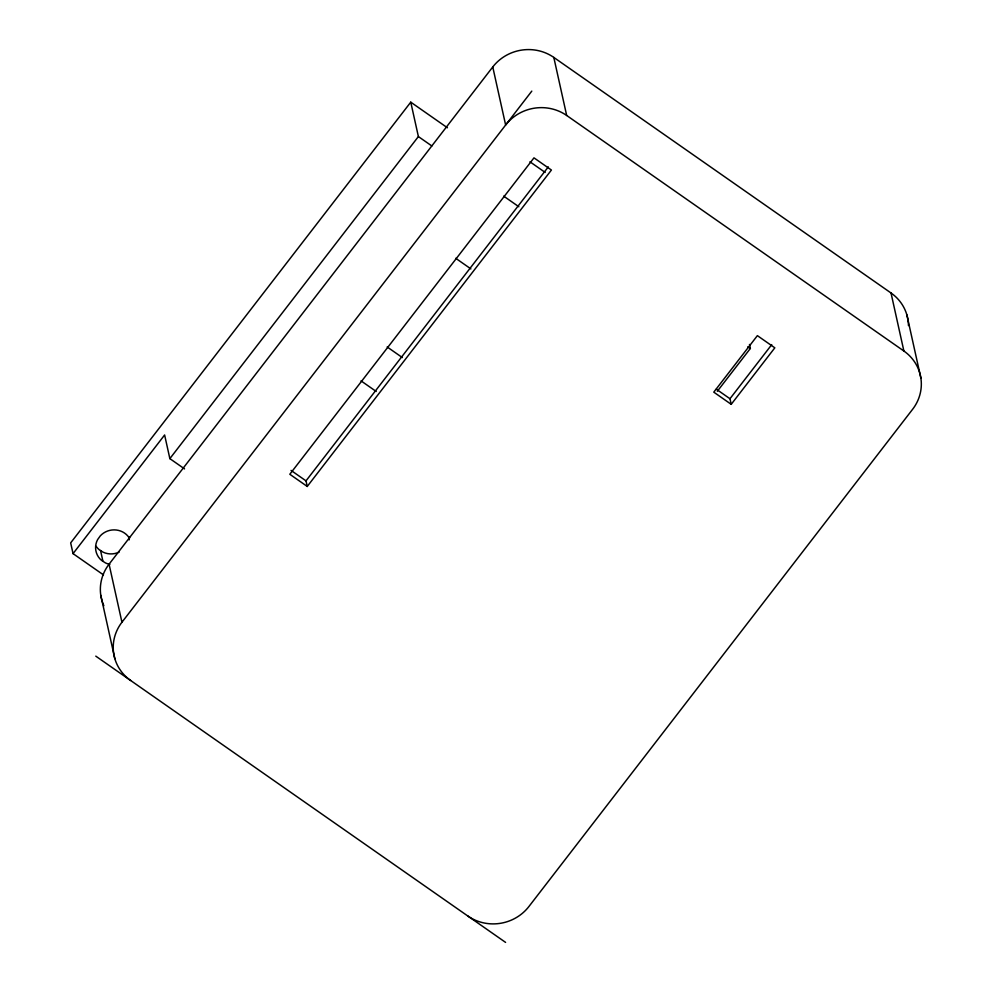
<?xml version="1.0" encoding="UTF-8"?>
<svg xmlns="http://www.w3.org/2000/svg" width="992" height="992" viewBox="0 0 992 992"><rect width="100%" height="100%" fill="white"/><g stroke="black" fill="none" stroke-linecap="round" stroke-linejoin="round"><path stroke-width="1.49" d="M447.417 127.77L410.762 102.164L70.668 542.884L73.048 553.635L103.49 574.901M73.048 553.635L164.622 434.98L169.855 458.626L184.549 468.894M169.855 458.626L418.388 136.574L410.762 102.164M103.85 605.728A43.698 41.652 -12.5 0 1 109.07 564.188L492.764 66.96A43.698 41.652 -12.5 0 1 553.809 57.424L891.014 292.975A43.698 41.652 -12.5 0 1 908.461 325.574M130.659 680.5A43.698 41.652 -12.5 0 1 121.942 622.232L531.799 91.115M307.247 486.452L289.813 474.263L533.981 157.852L551.416 170.041L307.247 486.452L306.007 480.86L548.291 166.904M717.328 391.257L750.361 348.465L749.468 344.435M731.216 404.327L713.781 392.15L757.38 335.643L774.826 347.82L731.216 404.327L729.976 398.734L771.726 344.646M553.809 57.424L566.68 115.481L903.886 351.019A43.698 41.652 -12.5 0 1 912.615 409.287L528.922 906.514A43.698 41.652 -12.5 0 1 467.877 916.05M529.939 161.795L545.166 172.422M747.869 346.729L750.361 348.465M418.388 136.574L431.855 145.973M503.663 196.131L518.853 206.745M716.274 389.162L729.976 398.734M455.7 258.28L470.89 268.894M387.178 346.964L402.368 357.579M361.026 380.866L376.216 391.48M291.065 470.419L306.007 480.86M95.778 656.134L505.598 942.4M906.849 314.811L920.898 378.188M891.014 292.975L903.886 351.019M492.764 66.96L505.635 125.017A43.698 41.652 -12.5 0 1 566.68 115.481M109.07 564.188L121.942 622.232M100.552 550.548L102.932 561.298M100.787 595.299L114.836 658.663M129.518 536.87A18.203 17.36 -12.5 0 1 129.121 539.884M119.114 552.11A18.203 17.36 -12.5 0 1 103.044 552.147L99.15 549.642A18.203 17.36 -12.5 0 1 96.088 546.232M109.889 564.349A18.203 17.36 -12.5 0 1 105.425 562.898L101.531 560.393A18.203 17.36 -12.5 0 1 97.6 539.623L100.304 535.841A18.203 17.36 -12.5 0 1 129.034 537.577"/></g></svg>
